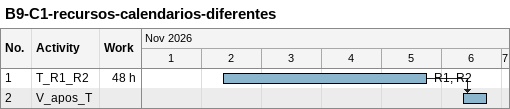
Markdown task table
B9-C1-recursos-calendarios-diferentes

| ID | Task | Start | Finish | Predecessors | Resources | Work (h) |
|---|---|---|---|---|---|---|
| 1 | T_R1_R2 | 2026-11-02 | 2026-11-05 |  | R1, R2 | 48 |
| 2 | V_apos_T | 2026-11-06 | 2026-11-06 | 1 |  |  |
